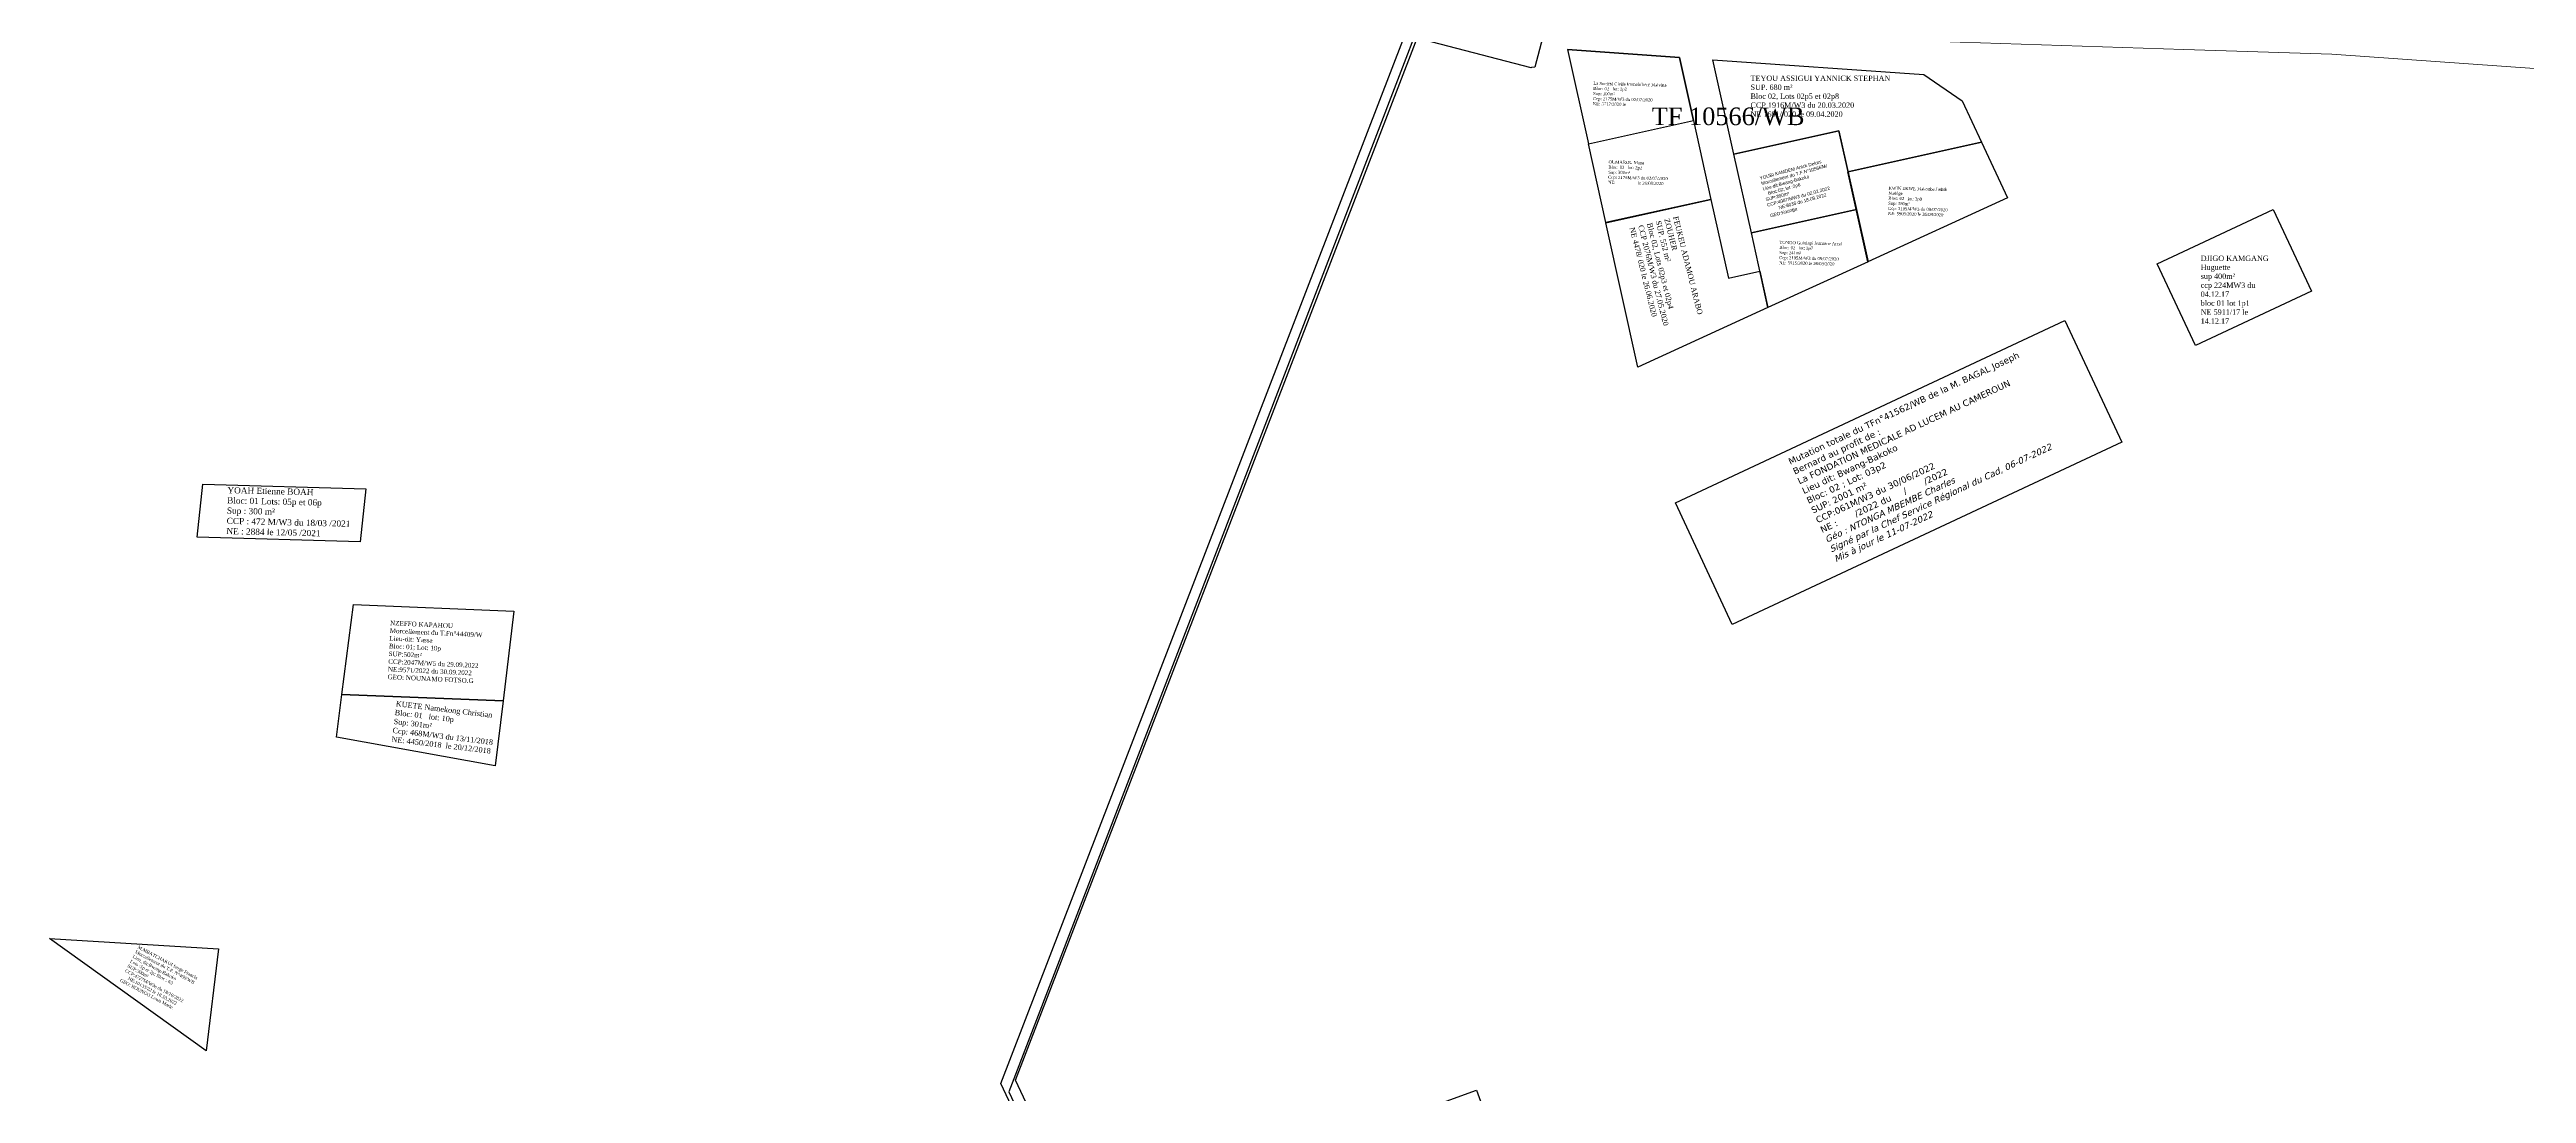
# Model space of a CAD drawing. Header units: millimetres. Extents: x 590121 to 927379, y 438565 to 1441738.
# Drawn here: x 591325.3 to 591785.9, y 440530 to 440724.2 of the extents above; entities that cross this region are included whole.
import ezdxf

# ---------------------------------------------------------------- set-up
doc = ezdxf.new("R2010")
doc.units = ezdxf.units.MM
doc.header["$LTSCALE"] = 10
for name, color, linetype in [('end maj 26 02 2021', 30, 'Continuous'), ('MAJ AVRIL 2021', 7, 'Continuous'), ('Parcelle MAJ', 6, 'Continuous')]:
    doc.layers.add(name, color=color, linetype=linetype)
doc.layers.add('MAJ APRES LE 13.01.2023', color=222, linetype='Continuous', lineweight=30)
doc.layers.add('Roads_others', color=24, linetype='Continuous', lineweight=9)
doc.styles.get("Standard").update_dxf_attribs({"font": 'arial.ttf'})
doc.styles.add('Times 1.0', font='times.ttf', dxfattribs={"width": 0.99, "height": 1})

msp = doc.modelspace()

# ---------------------------------------------------------------- linework, layer by layer
at = {"flags": 128}
for points in [[(591949.37, 439917.83), (591726.55, 440054.65), (591502.23, 440531.87), (591651.73, 440919.94), (591785.08, 441139.12), (591749.37, 441478.9), (591540.58, 441918.29), (591882.02, 441760.22)], [(591949.37, 439917.83), (591726.55, 440054.65), (591502.23, 440531.87), (591651.73, 440919.94), (591785.08, 441139.12), (591749.37, 441478.9), (591540.58, 441918.29), (591882.02, 441760.22)], [(591949.37, 439917.83), (591726.55, 440054.65), (591502.23, 440531.87), (591651.73, 440919.94), (591785.08, 441139.12), (591749.37, 441478.9), (591540.58, 441918.29), (591882.02, 441760.22)], [(591952.09, 439918.41), (591729.27, 440055.23), (591504.95, 440532.45), (591654.45, 440920.52), (591787.8, 441139.7), (591752.09, 441479.48), (591543.3, 441918.87), (591884.74, 441760.8)], [(591952.09, 439918.41), (591729.27, 440055.23), (591504.95, 440532.45), (591654.45, 440920.52), (591787.8, 441139.7), (591752.09, 441479.48), (591543.3, 441918.87), (591884.74, 441760.8)], [(591952.09, 439918.41), (591729.27, 440055.23), (591504.95, 440532.45), (591654.45, 440920.52), (591787.8, 441139.7), (591752.09, 441479.48), (591543.3, 441918.87), (591884.74, 441760.8)]]:
    msp.add_lwpolyline(points, dxfattribs=at)
at = {"color": 5, "lineweight": -3, "flags": 128}
for points in [[(591583.4, 440759.86), (591609.95, 440752.91), (591601.56, 440720.88), (591600.89, 440720.85), (591600.86, 440720.76), (591570.11, 440728.8)], [(591700.1, 440673.79), (591710.71, 440651.13), (591638.25, 440617.22), (591627.66, 440639.85)]]:
    msp.add_lwpolyline(points, close=True, dxfattribs=at)
at = {"flags": 128}
for points in [[(591381.87, 440620.93), (591411.7, 440619.72), (591409.69, 440603.04), (591379.72, 440604.19)], [(591325.34, 440558.8), (591356.73, 440556.9), (591354.45, 440537.91)]]:
    msp.add_lwpolyline(points, close=True, dxfattribs=at)
at = {"layer": 'end maj 26 02 2021', "color": 150}
msp.add_lwpolyline([(591607.6, 440724.16), (591628.41, 440722.7), (591631.02, 440710.95)], dxfattribs=at)
msp.add_lwpolyline([(591607.6, 440724.16), (591628.41, 440722.7), (591631.02, 440710.95)], dxfattribs=at)
msp.add_lwpolyline([(591607.6, 440724.16), (591628.41, 440722.7), (591631.02, 440710.95)], dxfattribs=at)
msp.add_lwpolyline([(591607.6, 440724.16), (591628.41, 440722.7), (591631.02, 440710.95)], dxfattribs=at)
for points in [[(591611.49, 440706.63), (591631.02, 440710.95), (591628.41, 440722.7), (591607.6, 440724.16)], [(591611.49, 440706.63), (591631.02, 440710.95), (591628.41, 440722.7), (591607.6, 440724.16)], [(591611.49, 440706.63), (591631.02, 440710.95), (591628.41, 440722.7), (591607.6, 440724.16)], [(591611.49, 440706.63), (591631.02, 440710.95), (591628.41, 440722.7), (591607.6, 440724.16)], [(591634.26, 440696.31), (591614.73, 440691.98), (591611.49, 440706.63), (591631.02, 440710.95)], [(591634.26, 440696.31), (591614.73, 440691.98), (591611.49, 440706.63), (591631.02, 440710.95)], [(591634.26, 440696.31), (591614.73, 440691.98), (591611.49, 440706.63), (591631.02, 440710.95)], [(591634.26, 440696.31), (591614.73, 440691.98), (591611.49, 440706.63), (591631.02, 440710.95)], [(591684.57, 440706.92), (591689.41, 440696.6), (591663.46, 440684.72), (591659.76, 440701.42)], [(591684.57, 440706.92), (591689.41, 440696.6), (591663.46, 440684.72), (591659.76, 440701.42)], [(591684.57, 440706.92), (591689.41, 440696.6), (591663.46, 440684.72), (591659.76, 440701.42)], [(591684.57, 440706.92), (591689.41, 440696.6), (591663.46, 440684.72), (591659.76, 440701.42)], [(591661.34, 440694.4), (591663.49, 440684.71), (591644.89, 440676.19), (591641.81, 440690.07)], [(591661.34, 440694.4), (591663.49, 440684.71), (591644.89, 440676.19), (591641.81, 440690.07)], [(591661.34, 440694.4), (591663.49, 440684.71), (591644.89, 440676.19), (591641.81, 440690.07)], [(591661.34, 440694.4), (591663.49, 440684.71), (591644.89, 440676.19), (591641.81, 440690.07)], [(591379.72, 440604.19), (591409.69, 440603.04), (591408.21, 440590.97), (591378.69, 440596.29)], [(591379.72, 440604.19), (591409.69, 440603.04), (591408.21, 440590.97), (591378.69, 440596.29)]]:
    msp.add_lwpolyline(points, close=True, dxfattribs=at)
at = {"layer": 'end maj 26 02 2021', "color": 150, "lineweight": -3, "flags": 128}
for points in [[(591634.66, 440722.27), (591673.87, 440719.51), (591680.97, 440714.62), (591684.58, 440706.92), (591659.77, 440701.42), (591658.07, 440709.06), (591638.55, 440704.73)], [(591634.66, 440722.27), (591673.87, 440719.51), (591680.97, 440714.62), (591684.58, 440706.92), (591659.77, 440701.42), (591658.07, 440709.06), (591638.55, 440704.73)], [(591634.66, 440722.27), (591673.87, 440719.51), (591680.97, 440714.62), (591684.58, 440706.92), (591659.77, 440701.42), (591658.07, 440709.06), (591638.55, 440704.73)], [(591634.66, 440722.27), (591673.87, 440719.51), (591680.97, 440714.62), (591684.58, 440706.92), (591659.77, 440701.42), (591658.07, 440709.06), (591638.55, 440704.73)], [(591634.29, 440696.28), (591637.54, 440681.64), (591643.39, 440682.94), (591644.89, 440676.19), (591620.71, 440665.12), (591614.76, 440691.96)], [(591634.29, 440696.28), (591637.54, 440681.64), (591643.39, 440682.94), (591644.89, 440676.19), (591620.71, 440665.12), (591614.76, 440691.96)], [(591634.29, 440696.28), (591637.54, 440681.64), (591643.39, 440682.94), (591644.89, 440676.19), (591620.71, 440665.12), (591614.76, 440691.96)], [(591634.29, 440696.28), (591637.54, 440681.64), (591643.39, 440682.94), (591644.89, 440676.19), (591620.71, 440665.12), (591614.76, 440691.96)]]:
    msp.add_lwpolyline(points, close=True, dxfattribs=at)
at = {"layer": 'end maj 26 02 2021', "color": 150, "flags": 128}
msp.add_lwpolyline([(591738.85, 440694.44), (591745.96, 440679.24), (591724.37, 440669.13), (591717.26, 440684.33)], close=True, dxfattribs=at)
msp.add_lwpolyline([(591738.85, 440694.44), (591745.96, 440679.24), (591724.37, 440669.13), (591717.26, 440684.33)], close=True, dxfattribs=at)
at = {"layer": 'end maj 26 02 2021', "linetype": 'ByBlock', "ltscale": 0.0014, "flags": 128}
msp.add_lwpolyline([(591590.71, 440530.58), (591663.6, 440329.36), (591600.1, 440306.4), (591529.47, 440508.38)], close=True, dxfattribs=at)
at = {"layer": 'MAJ APRES LE 13.01.2023', "flags": 128}
msp.add_lwpolyline([(591996.36, 441714.97), (591540.46, 441916.74), (591749.76, 441477.59), (591785.86, 441137.85), (591652.77, 440918.52), (591503.72, 440530.28), (591728.59, 440053.32), (591951.57, 439916.75)], dxfattribs=at)
at = {"layer": 'MAJ AVRIL 2021', "flags": 128}
msp.add_lwpolyline([(591353.87, 440643.33), (591384.18, 440642.46), (591383.12, 440632.6), (591352.8, 440633.47)], close=True, dxfattribs=at)
msp.add_lwpolyline([(591353.87, 440643.33), (591384.18, 440642.46), (591383.12, 440632.6), (591352.8, 440633.47)], close=True, dxfattribs=at)
at = {"layer": 'Parcelle MAJ', "color": 6, "lineweight": 30, "flags": 128}
msp.add_lwpolyline([(591658.07, 440709.06), (591661.32, 440694.4), (591641.8, 440690.08), (591638.55, 440704.74)], close=True, dxfattribs=at)
at = {"layer": 'Roads_others'}
msp.add_lwpolyline([(591607.84, 440731.15), (591610, 440728.96), (591612.57, 440727.78), (591722.19, 440724.2), (591749.74, 440723.3), (591964.45, 440708.14), (592087.88, 440705.3), (592224.41, 440699.52), (592293.01, 440694.24), (592448.07, 440682.29), (592641.63, 440670.07), (592711.91, 440668.07)], dxfattribs=at)

# ---------------------------------------------------------------- texts
at = {"attachment_point": 1}
for s, insert, char_height, width, rotation in [('\\A1;YOUBI KAMDEM Anick Delors                                        {\\C1;Morcellement du T.F.N°10566/W}                                Lieu-dit:Bwang-Bakoko                                                           Bloc:02; lot :2p6                                                              SUP:300m²                                                                      CCP:4087/MW3 du 02.02.2022                                                   NE:8035 du 18.08.2022                                        {\\C1;GEO:Kounga}', (591643.29, 440700.54), 0.62134, 22.1935, 15.3129), ('\\A1;{\\fVerdana|b0|i0|c186|p34;\\C1;Mutation totale du TFn°\\fVerdana|b0|i0|c0|p34;41562\\fVerdana|b0|i0|c186|p34;/WB de la \\fVerdana|b0|i0|c0|p34;M. BAGAL Joseph Bernard\\fVerdana|b0|i0|c186|p34; au p\\fVerdana|b0|i0|c0|p34;r\\fVerdana|b0|i0|c186|p34;ofit de \\fVerdana|b0|i0|c0|p34;: \\P\\C256;La FONDATION MEDICALE AD LUCEM AU CAMEROUN\\P\\fVerdana|b0|i0|c186|p34;Lieu dit: \\fVerdana|b0|i0|c0|p34;Bwang-\\fVerdana|b0|i0|c186|p34;Bakoko\\PBloc: \\fVerdana|b0|i0|c0|p34;02 ;\\fVerdana|b0|i0|c186|p34; Lot: \\fVerdana|b0|i0|c0|p34;03\\fVerdana|b0|i0|c186|p34;p\\fVerdana|b0|i0|c0|p34;2\\fVerdana|b0|i0|c186|p34;\\PSUP:\\fVerdana|b0|i0|c0|p34; 2001 \\fVerdana|b0|i0|c186|p34;m\\fVerdana|b0|i0|c0|p34;²\\fVerdana|b0|i0|c186|p34;\\PCCP:\\fVerdana|b0|i0|c0|p34;061\\fVerdana|b0|i0|c186|p34;M/W3 du \\fVerdana|b0|i0|c0|p34;30\\fVerdana|b0|i0|c186|p34;/0\\fVerdana|b0|i0|c0|p34;6\\fVerdana|b0|i0|c186|p34;/2022\\PNE :\\fVerdana|b0|i0|c0|p34;       \\fVerdana|b0|i0|c186|p34;/2022 du \\fVerdana|b0|i0|c0|p34;    \\fVerdana|b0|i0|c186|p34;/\\fVerdana|b0|i0|c0|p34;       \\fVerdana|b0|i0|c186|p34;/2022\\P\\fVerdana|b0|i1|c0|p34;\\C1;Géo : NTONGA MBEMBE Charles\\PSigné par la Chef Service Régional du Cad, 06-07-2022\\PMis à jour le 11-07-2022}', (591648.52, 440648), 1.2, 49.6454, 25.0718), ('{\\fTimes New Roman|b0|i0|c0|p18;NZEFFO KAPAHOU\\P\\C1;Morcellement du T.Fn%%D44409/W \\P\\C256;Lieu-dit: Yassa\\PBloc: 01; Lot: 10p\\C1;\\P\\C256;SUP:502m²\\PCCP:2047M/W5 du 29.09.2022\\PNE:9571/2022 du 30.09.2022\\P\\C4;GEO: NOUNAMO FOTSO.G}', (591388.69, 440617.96), 0.8601, 29.1942, 357.3157), ('\\A1;{\\fTimes New Roman|b0|i0|c0|p18;M.MBATCHAKUI Serge Francis\\P\\C1;Morcellement du T.F. N°460/WB\\C256;                             Lieu_dit:Bwang-Bakoko                                                     \\PLots :1p et 2p; Bloc : 63                                            \\PSUP:300m²                                                                      CCP:4727M/W3e du 18/10/2022                                                  NE:10133/22 le 18.10.2022                                          \\PGEO: BOUNGO Louis Marie.}', (591341.93, 440557.57), 0.59955, 22.0454, 332.002)]:
    msp.add_mtext(s, dxfattribs=dict(at, insert=insert, char_height=char_height, width=width, rotation=rotation))
at = {"layer": 'end maj 26 02 2021', "attachment_point": 1}
for s, width, heights, insert, char_height, rotation in [('{\\fTimes New Roman|b0|i0|c186|p18;La Société Civile Immobiliéré Malvina\\PBloc: 02   lot: 2p2\\PSup: 300m²\\PCcp: 2175M/W3 du 02/07/2020\\PNE: 5717/2020 le 26/08/2020}', 204.049, [76.87], (591612.43, 440718.18), 0.5666, 358.5722), ('{\\fTimes New Roman|b0|i0|c186|p18;La Société Civile Immobiliéré Malvina\\PBloc: 02   lot: 2p2\\PSup: 300m²\\PCcp: 2175M/W3 du 02/07/2020\\PNE: 5717/2020 le 26/08/2020}', 204.049, [76.87], (591612.43, 440718.18), 0.5666, 358.5722), ('{\\fTimes New Roman|b0|i0|c186|p18;La Société Civile Immobiliéré Malvina\\PBloc: 02   lot: 2p2\\PSup: 300m²\\PCcp: 2175M/W3 du 02/07/2020\\PNE: 5717/2020 le 26/08/2020}', 204.049, [76.87], (591612.43, 440718.18), 0.5666, 358.5722), ('{\\fTimes New Roman|b0|i0|c186|p18;La Société Civile Immobiliéré Malvina\\PBloc: 02   lot: 2p2\\PSup: 300m²\\PCcp: 2175M/W3 du 02/07/2020\\PNE: 5717/2020 le 26/08/2020}', 204.049, [76.87], (591612.43, 440718.18), 0.5666, 358.5722), ('{\\fTimes New Roman|b0|i0|c186|p18;OUMAROU Mana\\PBloc: 02   lot: 2p2\\PSup: 300m²\\PCcp: 2175M/W3 du 02/07/2020\\PNE: 5911/2020 le 26/08/2020}', 204.049, [76.87], (591615.25, 440703.56), 0.5666, 358.5722), ('{\\fTimes New Roman|b0|i0|c186|p18;OUMAROU Mana\\PBloc: 02   lot: 2p2\\PSup: 300m²\\PCcp: 2175M/W3 du 02/07/2020\\PNE: 5911/2020 le 26/08/2020}', 204.049, [76.87], (591615.25, 440703.56), 0.5666, 358.5722), ('{\\fTimes New Roman|b0|i0|c186|p18;OUMAROU Mana\\PBloc: 02   lot: 2p2\\PSup: 300m²\\PCcp: 2175M/W3 du 02/07/2020\\PNE: 5911/2020 le 26/08/2020}', 204.049, [76.87], (591615.25, 440703.56), 0.5666, 358.5722), ('{\\fTimes New Roman|b0|i0|c186|p18;OUMAROU Mana\\PBloc: 02   lot: 2p2\\PSup: 300m²\\PCcp: 2175M/W3 du 02/07/2020\\PNE: 5911/2020 le 26/08/2020}', 204.049, [76.87], (591615.25, 440703.56), 0.5666, 358.5722), ('{\\fTimes New Roman|b0|i0|c186|p18;KWIN EKWE Makoube Judith\\PNadége\\PBloc: 02   lot: 2p9\\PSup: 380m²\\PCcp: 2189M/W3 du 08/07/2020\\PNE: 5909/2020 le 26/08/2020}', 204.049, [76.87], (591667.32, 440698.7), 0.5666, 358.5722), ('{\\fTimes New Roman|b0|i0|c186|p18;KWIN EKWE Makoube Judith\\PNadége\\PBloc: 02   lot: 2p9\\PSup: 380m²\\PCcp: 2189M/W3 du 08/07/2020\\PNE: 5909/2020 le 26/08/2020}', 204.049, [76.87], (591667.32, 440698.7), 0.5666, 358.5722), ('{\\fTimes New Roman|b0|i0|c186|p18;KWIN EKWE Makoube Judith\\PNadége\\PBloc: 02   lot: 2p9\\PSup: 380m²\\PCcp: 2189M/W3 du 08/07/2020\\PNE: 5909/2020 le 26/08/2020}', 204.049, [76.87], (591667.32, 440698.7), 0.5666, 358.5722), ('{\\fTimes New Roman|b0|i0|c186|p18;KWIN EKWE Makoube Judith\\PNadége\\PBloc: 02   lot: 2p9\\PSup: 380m²\\PCcp: 2189M/W3 du 08/07/2020\\PNE: 5909/2020 le 26/08/2020}', 204.049, [76.87], (591667.32, 440698.7), 0.5666, 358.5722), ('{\\fTimes New Roman|b0|i0|c186|p18;TONGO Guiniapi Jeannine Arcel\\PBloc: 02   lot: 2p7\\PSup: 241m²\\PCcp: 2195M/W3 du 09/07/2020\\PNE: 5915/2020 le 26/08/2020}', 204.049, [76.87], (591647.04, 440688.6), 0.5666, 358.5722), ('{\\fTimes New Roman|b0|i0|c186|p18;TONGO Guiniapi Jeannine Arcel\\PBloc: 02   lot: 2p7\\PSup: 241m²\\PCcp: 2195M/W3 du 09/07/2020\\PNE: 5915/2020 le 26/08/2020}', 204.049, [76.87], (591647.04, 440688.6), 0.5666, 358.5722), ('{\\fTimes New Roman|b0|i0|c186|p18;TONGO Guiniapi Jeannine Arcel\\PBloc: 02   lot: 2p7\\PSup: 241m²\\PCcp: 2195M/W3 du 09/07/2020\\PNE: 5915/2020 le 26/08/2020}', 204.049, [76.87], (591647.04, 440688.6), 0.5666, 358.5722), ('{\\fTimes New Roman|b0|i0|c186|p18;TONGO Guiniapi Jeannine Arcel\\PBloc: 02   lot: 2p7\\PSup: 241m²\\PCcp: 2195M/W3 du 09/07/2020\\PNE: 5915/2020 le 26/08/2020}', 204.049, [76.87], (591647.04, 440688.6), 0.5666, 358.5722), ('{\\fTimes New Roman|b0|i0|c0|p18;KUETE Namekong Christian\\PBloc: 01   lot: 10p\\PSup: 301m²\\PCcp: 468M/W3 du 13/11/2018\\PNE: 4450/2018  le 20/12/2018}', 90.8865, [20.32], (591389.8, 440603.04), 1, 353.1183), ('{\\fTimes New Roman|b0|i0|c0|p18;KUETE Namekong Christian\\PBloc: 01   lot: 10p\\PSup: 301m²\\PCcp: 468M/W3 du 13/11/2018\\PNE: 4450/2018  le 20/12/2018}', 90.8865, [20.32], (591389.8, 440603.04), 1, 353.1183)]:
    msp.add_mtext_dynamic_manual_height_columns(s, width=width, gutter_width=12.5, heights=heights, dxfattribs=dict(at, insert=insert, char_height=char_height, rotation=rotation))
at = {"layer": 'end maj 26 02 2021', "color": 150, "linetype": 'ByBlock', "lineweight": -3, "ltscale": 0.0014, "attachment_point": 1, "style": 'Times 1.0'}
for s, insert, char_height, width in [('{\\C256;TEYOU ASSIGUI YANNICK STEPHAN\\PSUP. 680 m²\\PBloc 02, Lots 02p5 et 02p8\\PCCP 1916M/W3 du 20.03.2020\\PNE 1691/ 020 le 09.04.2020}', (591641.64, 440719.34), 1, 56.7986), ('{\\C256;TEYOU ASSIGUI YANNICK STEPHAN\\PSUP. 680 m²\\PBloc 02, Lots 02p5 et 02p8\\PCCP 1916M/W3 du 20.03.2020\\PNE 1691/ 020 le 09.04.2020}', (591641.64, 440719.34), 1, 56.7986), ('{\\C256;TEYOU ASSIGUI YANNICK STEPHAN\\PSUP. 680 m²\\PBloc 02, Lots 02p5 et 02p8\\PCCP 1916M/W3 du 20.03.2020\\PNE 1691/ 020 le 09.04.2020}', (591641.64, 440719.34), 1, 56.7986), ('{\\C256;TEYOU ASSIGUI YANNICK STEPHAN\\PSUP. 680 m²\\PBloc 02, Lots 02p5 et 02p8\\PCCP 1916M/W3 du 20.03.2020\\PNE 1691/ 020 le 09.04.2020}', (591641.64, 440719.34), 1, 56.7986), ('{\\C1;TF 10566/WB}', (591623.28, 440713.39), 3.2707, 130.2493), ('DJIGO KAMGANG Huguette\\Psup 400m²\\Pccp 224MW3 du 04.12.17\\Pbloc 01 lot 1p1\\PNE 5911/17 le 14.12.17', (591725.35, 440685.85), 1, 13.3007), ('DJIGO KAMGANG Huguette\\Psup 400m²\\Pccp 224MW3 du 04.12.17\\Pbloc 01 lot 1p1\\PNE 5911/17 le 14.12.17', (591725.35, 440685.85), 1, 13.3007)]:
    msp.add_mtext(s, dxfattribs=dict(at, insert=insert, char_height=char_height, width=width))
at = {"layer": 'end maj 26 02 2021', "color": 150, "linetype": 'ByBlock', "lineweight": -3, "ltscale": 0.0014, "insert": (591628.18, 440693.27), "char_height": 1, "width": 65.1607, "attachment_point": 1, "rotation": 284.1605, "style": 'Times 1.0'}
msp.add_mtext('{\\C256;FEUKEU ADAMOU ARABO\\PZOUHER\\PSUP. 552 m²\\PBloc 02, Lots 02p3 et 02p4\\PCCP 2076M/W3 du 27.05.2020\\PNE 4478/ 020 le 26.06.2020}', dxfattribs=at)
msp.add_mtext('{\\C256;FEUKEU ADAMOU ARABO\\PZOUHER\\PSUP. 552 m²\\PBloc 02, Lots 02p3 et 02p4\\PCCP 2076M/W3 du 27.05.2020\\PNE 4478/ 020 le 26.06.2020}', dxfattribs=at)
msp.add_mtext('{\\C256;FEUKEU ADAMOU ARABO\\PZOUHER\\PSUP. 552 m²\\PBloc 02, Lots 02p3 et 02p4\\PCCP 2076M/W3 du 27.05.2020\\PNE 4478/ 020 le 26.06.2020}', dxfattribs=at)
msp.add_mtext('{\\C256;FEUKEU ADAMOU ARABO\\PZOUHER\\PSUP. 552 m²\\PBloc 02, Lots 02p3 et 02p4\\PCCP 2076M/W3 du 27.05.2020\\PNE 4478/ 020 le 26.06.2020}', dxfattribs=at)
at = {"layer": 'MAJ AVRIL 2021', "insert": (591358.43, 440642.81), "char_height": 1.1428, "attachment_point": 1, "rotation": 358.6067}
msp.add_mtext('\\A1;{\\fGeorgia|b0|i0|c0|p18;YOAH Etienne BOAH\\PBloc: 01 Lots: 05p et 06p \\PSup : 300 m²\\PCCP : 472 M/W3 du 18/03 /2021\\PNE : 2884 le 12/05 /2021}', dxfattribs=at)
msp.add_mtext('\\A1;{\\fGeorgia|b0|i0|c0|p18;YOAH Etienne BOAH\\PBloc: 01 Lots: 05p et 06p \\PSup : 300 m²\\PCCP : 472 M/W3 du 18/03 /2021\\PNE : 2884 le 12/05 /2021}', dxfattribs=at)

doc.saveas('drawing.dxf')
